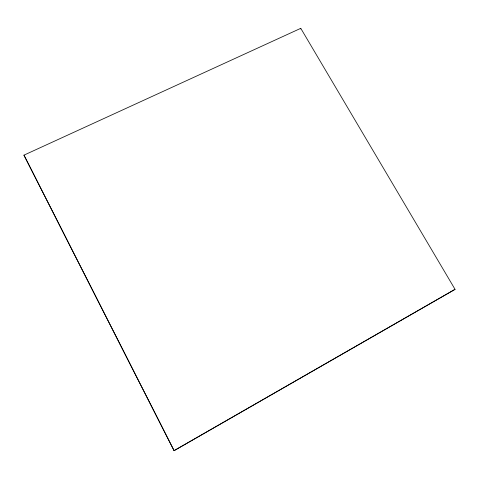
<?xml version="1.0" encoding="UTF-8"?>
<svg xmlns="http://www.w3.org/2000/svg" width="479" height="479" viewBox="0 0 479 479"><rect width="100%" height="100%" fill="white"/><g stroke="black" fill="none" stroke-linecap="round" stroke-linejoin="round"><path stroke-width="0.72" d="M300.525 28.968L300.77 28.327L455.05 289.34L174.057 450.673L23.95 155.148L300.77 28.327M174.057 450.673L455.05 289.34M23.95 155.148L174.045 450.494"/></g></svg>
